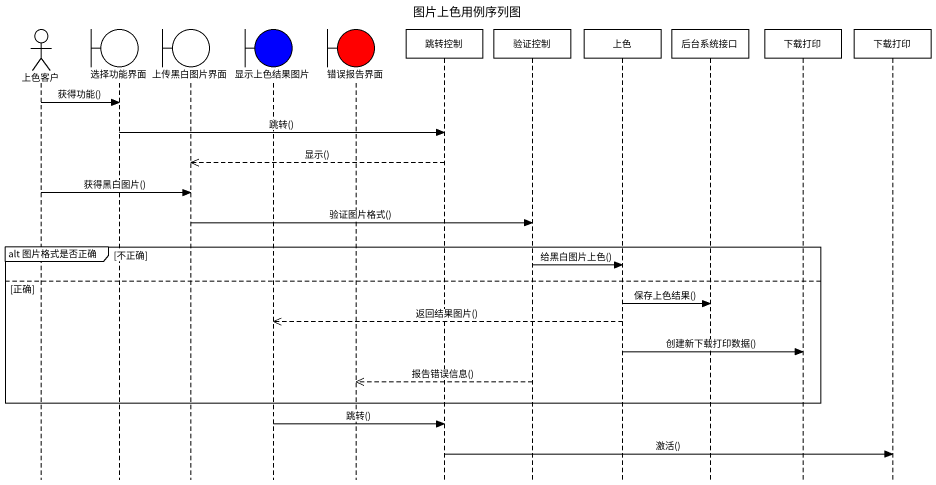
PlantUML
@startuml
title 图片上色用例序列图
hide footbox
actor 上色客户
boundary 选择功能界面
boundary 上传黑白图片界面
boundary 显示上色结果图片 #0000FF
boundary 错误报告界面 #FF0000
participant 跳转控制
participant 验证控制
participant 上色
participant 后台系统接口
participant 下载打印
participant "下载打印" as 下载打印_2

上色客户 -> 选择功能界面 : 获得功能()
选择功能界面 -> 跳转控制 : 跳转()
跳转控制 -->> 上传黑白图片界面 : 显示()
上色客户 -> 上传黑白图片界面 : 获得黑白图片()
上传黑白图片界面 -> 验证控制 : 验证图片格式()
group alt 图片格式是否正确 [不正确]
  验证控制 -> 上色 : 给黑白图片上色()
else 正确
  上色 -> 后台系统接口 : 保存上色结果()
  上色 -->> 显示上色结果图片 : 返回结果图片()
  上色 -> 下载打印 : 创建新下载打印数据()
  验证控制 -->> 错误报告界面 : 报告错误信息()
end
显示上色结果图片 -> 跳转控制 : 跳转()
跳转控制 -> 下载打印_2 : 激活()
@enduml
